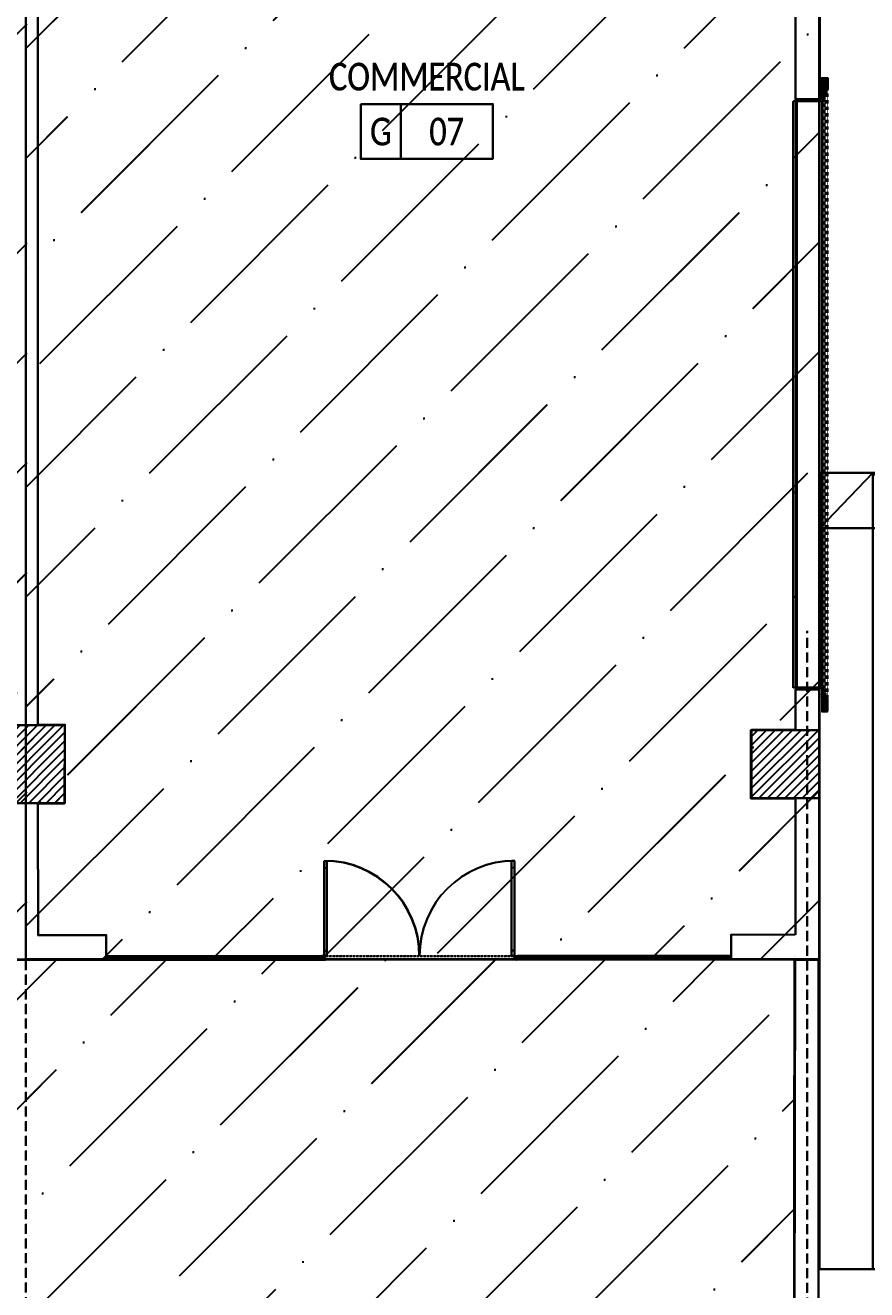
# Model space of a CAD drawing. Header units: inches. Extents: x 4821 to 127877, y 58012 to 433683.
# Drawn here: x 78021 to 86634, y 208484 to 221420 of the extents above; entities that cross this region are included whole.
import ezdxf
from ezdxf.enums import TextEntityAlignment as Align

# ---------------------------------------------------------------- set-up
doc = ezdxf.new("R2010")
doc.units = ezdxf.units.IN
doc.header["$MEASUREMENT"] = 0
for name, pattern in [('01-xa-b02-ground floor plan-h$0$HIDDENX2', [0.75, 0.5, -0.25]), ('104-TYPICAL FLOOR$0$HIDDEN', [0.375, 0.25, -0.125]), ('A-001 Layout$0$HIDDEN', [0.375, 0.25, -0.125]), ('DLINE', [0.55, 0.3, -0.25])]:
    doc.linetypes.add(name, pattern=pattern)
for name, color, linetype in [('A-001 Layout$0$A-FLOR-OVHD', 8, 'A-001 Layout$0$HIDDEN'), ('A-001 Layout$0$A-GLAZ', 142, 'Continuous'), ('A-001 Layout$0$A-LIN-10', 8, 'Continuous'), ('A-ANNO-ROOM', 130, 'Continuous'), ('A-COLS-TONE', 252, 'Continuous'), ('A-DETL', 1, 'Continuous'), ('A-ELEV', 11, 'Continuous'), ('A-FLOR-OVHD', 21, 'DLINE'), ('A-LIN-10', 8, 'Continuous'), ('A-LIN-30', 40, 'Continuous'), ('A-WAL-CMU', 7, 'Continuous'), ('A-WALL', 53, 'Continuous'), ('COL GROUND$0$Cloums$0$A-COL-HAT', 8, 'Continuous'), ('COL GROUND$0$Cloums$0$A-COL-RFC', 210, 'Continuous')]:
    doc.layers.add(name, color=color, linetype=linetype)
doc.styles.add('T25-25', font='calibri.ttf', dxfattribs={"width": 0.8, "height": 62.5})
pattern_1 = [(45, (-66684.064, -49806.79), (-44.194174, 44.194174), [])]

# ---------------------------------------------------------------- blocks, each defined once
blk = doc.blocks.new('A-001 Layout$0$A$C350C273A')
for p, q in [((-1578.5, -0.48), (-1578.5, 778.02)), ((-1578.5, 778.02), (-1556.5, 778.02)), ((-1578.5, -0.48), (-1578.5, 778.02)), ((-1578.5, 778.02), (-1556.5, 778.02)), ((-1556.5, -0.48), (-1556.5, 778.02)), ((-1556.5, -0.48), (-1556.5, 778.02)), ((-43.5, -0.48), (-43.5, 778.02)), ((-21.5, 778.02), (-43.5, 778.02)), ((-43.5, -0.48), (-43.5, 778.02)), ((-21.5, 778.02), (-43.5, 778.02)), ((-21.5, -0.48), (-21.5, 778.02)), ((-21.5, -0.48), (-21.5, 778.02)), ((-1578.5, 720.82), (-1556.5, 720.82)), ((-1578.5, 720.82), (-1556.5, 720.82)), ((-21.5, 720.82), (-43.5, 720.82)), ((-21.5, 720.82), (-43.5, 720.82)), ((-1578.5, 43.52), (-1556.5, 43.52)), ((-1578.5, 43.52), (-1556.5, 43.52)), ((-21.5, 43.52), (-43.5, 43.52)), ((-21.5, 43.52), (-43.5, 43.52)), ((-1595, -0.48), (-1600, -0.48)), ((-1595, -0.48), (-1600, -0.48)), ((-1595, -30.48), (-1600, -30.48)), ((-1595, -30.48), (-1600, -30.48)), ((-1578.5, -0.48), (-1595, -0.48)), ((-1595, -0.48), (-1595, -30.48)), ((-1578.5, -0.48), (-1595, -0.48)), ((-1595, -0.48), (-1595, -30.48)), ((-1595, -30.48), (-1567.5, -30.48)), ((-1578.5, -0.48), (-1556.5, -0.48)), ((-1578.5, -0.48), (-1556.5, -0.48)), ((-1578.5, -22.48), (-1578.5, -0.48)), ((-1578.5, -22.48), (-1578.5, -0.48)), ((-1567.5, -22.48), (-1578.5, -22.48)), ((-1567.5, -22.48), (-1578.5, -22.48)), ((-1567.5, -30.48), (-1567.5, -22.48)), ((-1567.5, -30.48), (-1567.5, -22.48)), ((-21.5, -0.48), (-43.5, -0.48)), ((-21.5, -0.48), (-43.5, -0.48)), ((-32.5, -30.48), (-32.5, -22.48)), ((-32.5, -22.48), (-21.5, -22.48)), ((-32.5, -30.48), (-32.5, -22.48)), ((-32.5, -22.48), (-21.5, -22.48)), ((-5, -30.48), (-32.5, -30.48)), ((-21.5, -0.48), (-5, -0.48)), ((-21.5, -22.48), (-21.5, -0.48)), ((-21.5, -0.48), (-5, -0.48)), ((-21.5, -22.48), (-21.5, -0.48)), ((-5, -0.48), (-5, -30.48)), ((-5, -0.48), (0, -0.48)), ((-5, -0.48), (-5, -30.48)), ((-5, -0.48), (0, -0.48)), ((-5, -30.48), (0, -30.48)), ((-5, -30.48), (0, -30.48))]:
    blk.add_line(p, q)
for centre, start, end in [((-1578.5, -0.48), 0, 90), ((-21.5, -0.48), 90, 180)]:
    blk.add_arc(centre, 778.5, start, end)
blk = doc.blocks.new('COL GROUND')
at = {"layer": 'COL GROUND$0$Cloums$0$A-COL-HAT'}
h = blk.add_hatch(dxfattribs=at)
h.set_pattern_fill('ANSI31', color=256, scale=500)
h.set_pattern_definition(pattern_1)
h.paths.add_polyline_path([(-13248, -35400), (-13248, -34600), (-12448, -34600), (-12448, -35400)])
h = blk.add_hatch(dxfattribs=at)
h.set_pattern_fill('ANSI31', color=256, scale=500)
h.set_pattern_definition(pattern_1)
h.paths.add_polyline_path([(-5423, -34650), (-4723, -34650), (-4723, -35350), (-5423, -35350)])
at = {"layer": 'COL GROUND$0$Cloums$0$A-COL-RFC', "linetype": 'Continuous', "elevation": 0}
for points in [[(-12448, -35400), (-13248, -35400), (-13248, -34600), (-12448, -34600)], [(-4723, -35350), (-5423, -35350), (-5423, -34650), (-4723, -34650)]]:
    blk.add_lwpolyline(points, close=True, dxfattribs=at)
blk = doc.blocks.new('BBB')
at = {"layer": 'A-WAL-CMU'}
for points in [[(1187027, -1602952), (1186356, -1602952), (1186356, -1602702), (1187976, -1602702), (1187976, -1602952), (1187277, -1602952)], [(1195026, -1602956), (1194371, -1602956), (1194371, -1602706), (1195026, -1602706)]]:
    blk.add_lwpolyline(points, dxfattribs=at)
blk = doc.blocks.new('*U9')
blk.add_lwpolyline([(-600, 250), (600, 250), (600, -250), (-600, -250)], close=True)
blk.add_lwpolyline([(-240, 250), (-240, -250)])
at = {"style": 'T25-25', "width": 0.8}
for tag, p in [('Room_Name', (0, 500)), ('FLOOR-LEVEL', (-420, 0)), ('ROOM_ID', (180, 0))]:
    blk.add_attdef(tag, text='', height=250, dxfattribs=at).set_placement(p, align=Align.MIDDLE_CENTER)

msp = doc.modelspace()

# ---------------------------------------------------------------- hatches: boundary and pattern name
at = {"layer": 'A-LIN-10'}
h = msp.add_hatch(dxfattribs=at)
h.set_pattern_fill('ANSI33', color=256, scale=3, angle=360)
h.set_pattern_definition([(45, (539473.17, -969412.84), (-13.47038418, 13.47038418), []), (45, (539486.641, -969412.84), (-13.47038418, 13.47038418), [9.525, -4.7625])])
h.paths.add_polyline_path([(86172.9, 220640.6), (86172.9, 220880.7), (86233, 220880.7), (86233, 220860.6), (86233, 220860.6), (86233, 220820.6), (86233, 220820.6), (86233, 220760.6), (86213, 220760.6), (86213, 220740.6), (86213, 220700.6), (86193, 220700.6), (86193, 220660.6), (86193, 220640.6)])
h = msp.add_hatch(dxfattribs=at)
h.set_pattern_fill('ANSI33', color=256, scale=3, angle=360)
h.set_pattern_definition([(45, (539476.57, -969409.856), (-13.47038418, 13.47038418), []), (45, (539490.04, -969409.856), (-13.47038418, 13.47038418), [9.525, -4.7625])])
h.paths.add_polyline_path([(86176.3, 220643.6), (86176.3, 220883.6), (86236.4, 220883.6), (86236.4, 220863.6), (86236.4, 220863.6), (86236.4, 220823.6), (86236.4, 220823.6), (86236.4, 220763.6), (86216.4, 220763.6), (86216.4, 220743.6), (86216.4, 220703.6), (86196.4, 220703.6), (86196.4, 220663.6), (86196.4, 220643.6)])
h = msp.add_hatch(dxfattribs=at)
h.set_pattern_fill('ANSI33', color=256, scale=3, angle=360)
h.set_pattern_definition([(45, (539473.17, -973666.6), (-13.47038418, 13.47038418), []), (45, (539486.641, -973666.6), (-13.47038418, 13.47038418), [9.525, -4.7625])])
h.paths.add_polyline_path([(86172.9, 214639.8), (86172.9, 214399.7), (86233, 214399.7), (86233, 214419.8), (86233, 214419.8), (86233, 214459.8), (86233, 214459.8), (86233, 214519.8), (86213, 214519.8), (86213, 214539.8), (86213, 214579.8), (86193, 214579.8), (86193, 214619.8), (86193, 214639.8)])
h = msp.add_hatch(dxfattribs=at)
h.set_pattern_fill('ANSI33', color=256, scale=3, angle=360)
h.set_pattern_definition([(45, (539476.57, -973663.616), (-13.47038418, 13.47038418), []), (45, (539490.04, -973663.616), (-13.47038418, 13.47038418), [9.525, -4.7625])])
h.paths.add_polyline_path([(86176.3, 214642.8), (86176.3, 214402.7), (86236.4, 214402.7), (86236.4, 214422.7), (86236.4, 214422.7), (86236.4, 214462.7), (86236.4, 214462.7), (86236.4, 214522.8), (86216.4, 214522.8), (86216.4, 214542.7), (86216.4, 214582.7), (86196.4, 214582.7), (86196.4, 214622.8), (86196.4, 214642.8)])
at = {"layer": 'A-WALL'}
h = msp.add_hatch(dxfattribs=at)
h.set_pattern_fill('ANSI36', color=5, scale=250)
h.set_pattern_definition([(45, (-580859.55, -263471.1), (420.9495, 1543.4815), [1984.375, -396.875, 0, -396.875])])
h.paths.add_polyline_path([(78036.6, 226862.9), (78036.6, 211861.7), (69838.9, 211859.2), (62036.6, 211861.7), (54234.2, 211861.7), (54234.2, 211860.4), (46037.9, 211862.9), (46037.9, 226860.5), (54234.2, 226858), (54234.2, 226859.3), (62036.6, 226859.3), (69838.9, 226859.2), (69838.9, 226860.4)])
h = msp.add_hatch(dxfattribs=at)
h.set_pattern_fill('ANSI36', color=5, scale=250)
h.set_pattern_definition([(45, (-580856.15, -263468.1), (420.9495, 1543.4815), [1984.375, -396.875, 0, -396.875])])
h.paths.add_polyline_path([(78040, 226865.9), (78040, 211864.7), (69842.3, 211862.2), (62040, 211864.7), (54237.6, 211864.7), (54237.6, 211863.4), (46041.3, 211865.9), (46041.3, 226863.5), (54237.6, 226861), (54237.6, 226862.3), (62040, 226862.3), (69842.3, 226862.2), (69842.3, 226863.4)])
h = msp.add_hatch(dxfattribs=at)
h.set_pattern_fill('ANSI36', color=5, scale=250)
h.set_pattern_definition([(45, (-581738.5, -263467.3), (420.9495, 1543.4815), [1984.375, -396.875, 0, -396.875])])
h.paths.add_polyline_path([(86144.6, 223560.6), (83578.2, 223560.6), (83578.2, 226865.5), (78025, 226865.5), (78024.9, 211865.4), (86144.6, 211865.5)])
h = msp.add_hatch(dxfattribs=at)
h.set_pattern_fill('ANSI36', color=5, scale=250)
h.set_pattern_definition([(45, (-581735.1, -263464.35), (420.9495, 1543.4815), [1984.375, -396.875, 0, -396.875])])
h.paths.add_polyline_path([(86148, 223563.6), (83581.6, 223563.6), (83581.6, 226868.4), (78028.4, 226868.4), (78028.3, 211868.4), (86148, 211868.4)])
h = msp.add_hatch(dxfattribs=at)
h.set_pattern_fill('ANSI36', color=3, scale=250)
h.set_pattern_definition([(45, (-580871.2, -170087.66), (420.9495, 1543.4815), [1984.375, -396.875, 0, -396.875])])
h.paths.add_polyline_path([(85890.3, 211859.3), (38153, 211829.6), (38158.8, 202530.5), (44590.7, 202530.5), (44590.7, 202531.1), (55517.3, 202531.8), (68526, 202531.2), (68526, 202531.8), (79876.9, 202531.1), (85884.5, 202530.5)])
h = msp.add_hatch(dxfattribs=at)
h.set_pattern_fill('ANSI36', color=3, scale=250)
h.set_pattern_definition([(45, (-580867.8, -170084.7), (420.9495, 1543.4815), [1984.375, -396.875, 0, -396.875])])
h.paths.add_polyline_path([(85893.7, 211862.3), (38156.4, 211832.6), (38162.2, 202533.5), (44594.1, 202533.5), (44594.1, 202534.1), (55520.7, 202534.8), (68529.4, 202534.2), (68529.4, 202534.8), (79880.3, 202534.1), (85887.9, 202533.5)])

# ---------------------------------------------------------------- linework, layer by layer
at = {"layer": 'A-001 Layout$0$A-FLOR-OVHD'}
for p, q in [((81086.9, 211896.8, 0), (83033.2, 211896.8, 0)), ((81090.3, 211899.8, 0), (83036.6, 211899.8, 0)), ((83053.8, 211896.8, 0), (83057.3, 211896.8, 0)), ((83057.2, 211899.8, 0), (83060.7, 211899.8, 0)), ((83019.4, 211859.3, 0), (81100.7, 211859.3, 0)), ((83022.8, 211862.3, 0), (81104.1, 211862.3, 0)), ((83060, 211859.3, 0), (83053.8, 211859.3, 0)), ((83063.4, 211862.3, 0), (83057.2, 211862.3, 0))]:
    msp.add_line(p, q, dxfattribs=at)
at = {"layer": 'A-001 Layout$0$A-GLAZ'}
for p, q in [((85881.5, 214640.6), (85881.5, 220640.6)), ((85884.9, 214643.6), (85884.9, 220643.6)), ((85907, 214640.6), (85907, 220640.6)), ((85910.4, 214643.6), (85910.4, 220643.6)), ((85919, 214640.6), (85919, 220640.6)), ((85922.4, 214643.6), (85922.4, 220643.6)), ((85901.8, 216676.4), (85901.7, 216676.4, 0)), ((85898.4, 216635.9), (85889.7, 216635.9, 0)), ((85901.8, 216638.9), (85893.1, 216638.9, 0)), ((85898.4, 216673.4), (85898.3, 216673.4, 0)), ((85898.4, 216647.9), (85898.3, 216647.9, 0)), ((85901.8, 216650.9), (85901.7, 216650.9, 0)), ((78849.3, 211896.8, 0), (81060, 211896.8, 0)), ((78852.7, 211899.8, 0), (81063.4, 211899.8, 0)), ((85244.1, 211896.8, 0), (83056.9, 211896.8, 0)), ((85247.5, 211899.8, 0), (83060.3, 211899.8, 0)), ((85898.4, 211896.8), (85898.3, 211896.8, 0)), ((85901.8, 211899.8), (85901.7, 211899.8, 0)), ((78148.3, 211859.3), (78511.5, 211859.3, 0)), ((78151.7, 211862.3), (78514.9, 211862.3, 0)), ((78849.3, 211871.3, 0), (81066.3, 211871.3, 0)), ((78849.3, 211859.3, 0), (81060, 211859.3, 0)), ((78852.7, 211874.3, 0), (81069.7, 211874.3, 0)), ((78852.7, 211862.3, 0), (81063.4, 211862.3, 0)), ((85244.1, 211871.3, 0), (83056.9, 211871.3, 0)), ((85247.5, 211874.3, 0), (83060.3, 211874.3, 0)), ((85898.4, 211859.3), (85889.7, 211859.3, 0)), ((85901.8, 211862.3), (85893.1, 211862.3, 0)), ((85898.4, 211871.3), (85898.3, 211871.3, 0)), ((85901.8, 211874.3), (85901.7, 211874.3, 0))]:
    msp.add_line(p, q, dxfattribs=at)
at = {"layer": 'A-001 Layout$0$A-LIN-10'}
for p, q in [((86171.7, 220640.6, 0), (85881.5, 220640.6, 0)), ((86175.1, 220643.6, 0), (85884.9, 220643.6, 0)), ((86171.7, 214640.6), (85881.5, 214640.6)), ((86175.1, 214643.6), (85884.9, 214643.6))]:
    msp.add_line(p, q, dxfattribs=at)
at = {"layer": 'A-COLS-TONE', "linetype": '01-xa-b02-ground floor plan-h$0$HIDDENX2', "ltscale": 200}
for p, q in [((78024.9, 201104.7), (78024.9, 215225.1)), ((78028.3, 201107.7), (78028.3, 215228)), ((86024.7, 201101.1), (86024.7, 215221.4)), ((86028.1, 201104), (86028.1, 215224.4))]:
    msp.add_line(p, q, dxfattribs=at)
at = {"layer": 'A-DETL', "elevation": 217138.8}
for points in [[(86696.6, 208691), (86696.6, 216840.4), (87241.7, 216272.2), (86151.5, 216272.2), (86696.6, 216840.4)], [(86700, 208694), (86700, 216843.4), (87245.1, 216275.2), (86154.9, 216275.2), (86700, 216843.4)]]:
    msp.add_lwpolyline(points, dxfattribs=at)
at = {"layer": 'A-ELEV', "elevation": 217138.8}
for points in [[(87241.7, 208691), (86151.5, 208691), (86151.5, 216840.4), (87241.7, 216840.4)], [(87245.1, 208694), (86154.9, 208694), (86154.9, 216843.4), (87245.1, 216843.4)]]:
    msp.add_lwpolyline(points, close=True, dxfattribs=at)
at = {"layer": 'A-FLOR-OVHD', "ltscale": 0.4, "elevation": 0}
for points in [[(86140.2, 211863), (85890.3, 211863), (85884.5, 202530.5), (81076.9, 202530.7), (81076.9, 201081.4), (69984.6, 201082), (69980.1, 195517.9), (70238.6, 195517.9), (70238.3, 200818.6), (81326.8, 200824.5), (81326.9, 202287.7), (86140.2, 202276.3), (86140.2, 211863)], [(86143.6, 211866), (85893.7, 211866), (85887.9, 202533.5), (81080.3, 202533.7), (81080.3, 201084.4), (69988, 201085), (69983.5, 195520.9), (70242, 195520.9), (70241.7, 200821.5), (81330.2, 200827.5), (81330.3, 202290.7), (86143.6, 202279.3), (86143.6, 211866)]]:
    msp.add_lwpolyline(points, dxfattribs=at)
at = {"layer": 'A-LIN-10', "linetype": '104-TYPICAL FLOOR$0$HIDDEN', "ltscale": 0.4}
for p, q in [((86213, 214579.8), (86213, 220700.6, 0)), ((86216.4, 214582.8), (86216.4, 220703.6, 0)), ((86233, 214519.8), (86233.1, 220760.6, 0)), ((86236.4, 214522.8), (86236.5, 220763.6, 0)), ((86193, 220640.6, 0), (86193, 214639.8)), ((86196.4, 220643.6, 0), (86196.4, 214642.8))]:
    msp.add_line(p, q, dxfattribs=at)
at = {"layer": 'A-LIN-10'}
for points in [[(86172.9, 214639.8), (86172.9, 220641.4)], [(86176.3, 214642.8), (86176.3, 220644.4)]]:
    msp.add_lwpolyline(points, dxfattribs=at)
at = {"layer": 'A-LIN-30', "elevation": 0}
for points in [[(86233, 220880.7), (86233, 220760.6), (86213, 220760.6), (86213, 220700.6), (86193, 220700.6), (86193, 220640.6), (86172.9, 220640.6), (86173, 220880.7), (86233, 220880.7)], [(86236.4, 220883.6), (86236.4, 220763.6), (86216.4, 220763.6), (86216.4, 220703.6), (86196.4, 220703.6), (86196.4, 220643.6), (86176.3, 220643.6), (86176.4, 220883.6), (86236.4, 220883.6)]]:
    msp.add_lwpolyline(points, dxfattribs=at)
at = {"layer": 'A-LIN-30'}
for points in [[(86233, 214399.7), (86233, 214519.8), (86213, 214519.8), (86213, 214579.8), (86193, 214579.8), (86193, 214639.8), (86172.9, 214639.8), (86173, 214399.7), (86233, 214399.7)], [(86236.4, 214402.7), (86236.4, 214522.8), (86216.4, 214522.8), (86216.4, 214582.8), (86196.4, 214582.8), (86196.4, 214642.8), (86176.3, 214642.8), (86176.4, 214402.7), (86236.4, 214402.7)]]:
    msp.add_lwpolyline(points, dxfattribs=at)
at = {"layer": 'A-WAL-CMU'}
for p, q in [((78148.3, 214259.3), (78148.3, 222459.3)), ((78151.7, 214262.2), (78151.7, 222462.2)), ((78153.1, 212109.3), (78148.3, 213459.3)), ((78156.5, 212112.3), (78151.7, 213462.2))]:
    msp.add_line(p, q, dxfattribs=at)
at = {"layer": 'A-WAL-CMU', "elevation": 0}
for points in [[(86613.6, 223434.4), (86151.5, 223434.4), (86151.5, 220660.6), (85903.4, 220660.6), (85904.2, 223434.4), (83472.7, 223434.4)], [(86617, 223437.4), (86154.9, 223437.4), (86154.9, 220663.6), (85906.8, 220663.6), (85907.6, 223437.4), (83476.1, 223437.3)]]:
    msp.add_lwpolyline(points, dxfattribs=at)
at = {"layer": 'A-WAL-CMU'}
for points in [[(86151.5, 214620.6), (85901.7, 214620.6), (85901.5, 214209.3), (85452.2, 214209.3), (85452.2, 213509.3), (85901.5, 213509.3), (85901.5, 212113)], [(86154.9, 214623.6), (85905.1, 214623.6), (85904.9, 214212.2), (85455.6, 214212.2), (85455.6, 213512.2), (85904.9, 213512.2), (85904.9, 212116)], [(85901.5, 211863), (85901.5, 211859.3), (86151.5, 211859.3), (86151.5, 214620.6)], [(85904.9, 211866), (85904.9, 211862.3), (86154.9, 211862.3), (86154.9, 214623.6)], [(78148.3, 213459.3), (78422.6, 213459.3), (78424.9, 214259.3), (78148.3, 214259.3)], [(78151.7, 213462.2), (78426, 213462.2), (78428.3, 214262.2), (78151.7, 214262.2)], [(78148.3, 213459.3), (78422.6, 213459.3)], [(78151.7, 213462.2), (78426, 213462.2)]]:
    msp.add_lwpolyline(points, dxfattribs=at)
at = {"layer": 'A-WALL', "color": 1}
for points in [[(78025, 226865.5), (69827.3, 226863), (69827.2, 211861.7), (78024.9, 211864.2), (78025, 226865.5)], [(78025, 226865.5), (69827.3, 226863), (69827.2, 211861.7), (78024.9, 211864.2), (78025, 226865.5)], [(78028.4, 226868.4), (69830.7, 226865.9), (69830.6, 211864.7), (78028.3, 211867.2), (78028.4, 226868.4)], [(78028.4, 226868.4), (69830.7, 226865.9), (69830.6, 211864.7), (78028.3, 211867.2), (78028.4, 226868.4)], [(78024.9, 226864.2), (83578.2, 226864.2), (83578.2, 223559.4), (86144.6, 223559.4), (86144.6, 211864.2), (78024.9, 211864.2), (78025, 226864.2)], [(78024.9, 226864.2), (83578.2, 226864.2), (83578.2, 223559.4), (86144.6, 223559.4), (86144.6, 211864.2), (78024.9, 211864.2), (78025, 226864.2)], [(78028.3, 226867.2), (83581.6, 226867.2), (83581.6, 223562.4), (86148, 223562.4), (86148, 211867.2), (78028.3, 211867.2), (78028.4, 226867.2)], [(78028.3, 226867.2), (83581.6, 226867.2), (83581.6, 223562.4), (86148, 223562.4), (86148, 211867.2), (78028.3, 211867.2), (78028.4, 226867.2)]]:
    msp.add_lwpolyline(points, dxfattribs=at)
at = {"layer": 'A-WALL', "color": 1, "elevation": 0}
for points in [[(38158.8, 202530.5), (85884.5, 202530.5), (85901.5, 211859.3), (38153, 211829.6), (38158.8, 202530.5)], [(38162.2, 202533.5), (85887.9, 202533.5), (85904.9, 211862.3), (38156.4, 211832.6), (38162.2, 202533.5)]]:
    msp.add_lwpolyline(points, dxfattribs=at)

# ---------------------------------------------------------------- block references
at = {"layer": 'A-001 Layout$0$A-GLAZ', "xscale": 1.25000000000018, "yscale": 1.25000000000018, "zscale": 1.25000000000018}
for p in [(83053.8, 211897.4, 0), (83057.2, 211900.4, 0)]:
    msp.add_blockref('A-001 Layout$0$A$C350C273A', p, dxfattribs=at)
at = {"layer": 'A-ANNO-ROOM', "xscale": 1.1232, "yscale": 1.1232, "zscale": 1.1232}
for p in [(82130.4, 220331.4, 0), (82133.8, 220334.4, 0)]:
    msp.add_blockref('*U9', p, dxfattribs=at).add_auto_attribs({'ROOM_ID': '07', 'Room_Name': 'COMMERCIAL', 'FLOOR-LEVEL': 'G'})
at = {"layer": 'A-WAL-CMU'}
for p in [(90871.7, 248859.3, 0), (90875.1, 248862.2, 0)]:
    msp.add_blockref('COL GROUND', p, dxfattribs=at)
at = {"layer": 'A-WAL-CMU', "xscale": -1, "rotation": 180}
for p in [(-1109126.7, -1390842.7), (-1109123.3, -1390839.7)]:
    msp.add_blockref('BBB', p, dxfattribs=at)

doc.saveas('drawing.dxf')
